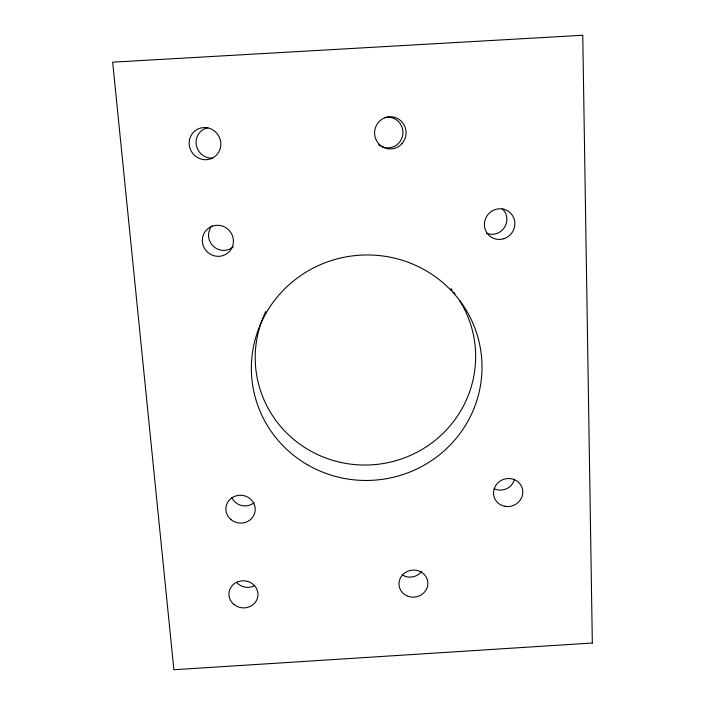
<?xml version="1.0" encoding="UTF-8"?>
<svg xmlns="http://www.w3.org/2000/svg" width="705" height="705" viewBox="0 0 705 705"><rect width="100%" height="100%" fill="white"/><g stroke="black" fill="none" stroke-linecap="round" stroke-linejoin="round"><path stroke-width="1.06" d="M514.456 479.347A14.091 13.369 -19.4 0 1 494.231 488.741M502.277 208.715A14.787 14.4 -53.4 0 1 486.335 233.152M254.17 502.621A14.056 13.351 8.1 0 1 231.901 497.686M233.329 246.794A15.016 14.655 43.7 0 1 213.051 245.992A15.016 14.655 43.7 0 1 212.011 225.741M254.602 585.626A13.906 13.016 5.1 0 1 236.607 582.312M421.572 571.367A13.844 13.007 -8.4 0 1 402.37 574.972M212.469 158.131A15.475 14.981 59.4 0 1 196.246 144.692A15.475 14.981 59.4 0 1 207.931 127.737M384.207 117.673A15.351 15.016 -84.6 0 1 402.89 133.65A15.351 15.016 -84.6 0 1 382.013 146.658M381.123 146.243A15.351 15.016 -84.6 0 1 378.647 144.64M459.404 300.207A110.244 107.927 -6.7 0 1 371.429 464.851A110.244 107.927 -6.7 0 1 265.767 311.46M450.953 288.556A110.244 107.927 -6.7 0 1 452.354 290.284M453.729 292.029A110.244 107.927 -6.7 0 1 455.06 293.809M592.332 643.03L173.888 669.75L112.668 62.172L582.762 35.25L592.332 643.03M406.776 595.769A14.452 13.527 -8.4 0 0 427.847 582.744A14.452 13.527 -8.4 0 0 405.648 572.345A14.452 13.527 -8.4 0 0 406.776 595.769M504.771 506.269A14.726 13.924 -19.2 0 0 522.202 488.072A14.726 13.924 -19.2 0 0 497.536 483.26A14.726 13.924 -19.2 0 0 504.771 506.269M231.002 519.611A14.69 13.915 7.8 0 0 254.972 511.927A14.69 13.915 7.8 0 0 235.664 495.967A14.69 13.915 7.8 0 0 231.002 519.611M234.016 604.52A14.523 13.536 4.9 0 0 257.73 596.994A14.523 13.536 4.9 0 0 238.634 581.51A14.523 13.536 4.9 0 0 234.016 604.52M504.022 238.669A15.492 15.069 -52.3 0 0 510.094 212.663A15.492 15.069 -52.3 0 0 484.82 220.982A15.492 15.069 -52.3 0 0 504.022 238.669M402.017 143.573A16.092 15.739 -84 0 0 393.61 117.1A16.092 15.739 -84 0 0 375.351 137.88A16.092 15.739 -84 0 0 402.017 143.573M202.379 241.7A15.73 15.343 42.5 0 0 226.746 253.774A15.73 15.343 42.5 0 0 224.507 226.939A15.73 15.343 42.5 0 0 202.379 241.7M189.407 140.357A16.233 15.695 58.7 0 0 210.407 158.916A16.233 15.695 58.7 0 0 215.201 131.641A16.233 15.695 58.7 0 0 189.407 140.357M307.362 464.71A115.364 112.712 -6.7 0 0 482 368.988A115.364 112.712 -6.7 0 0 310.693 269.442A115.364 112.712 -6.7 0 0 307.362 464.71"/></g></svg>
